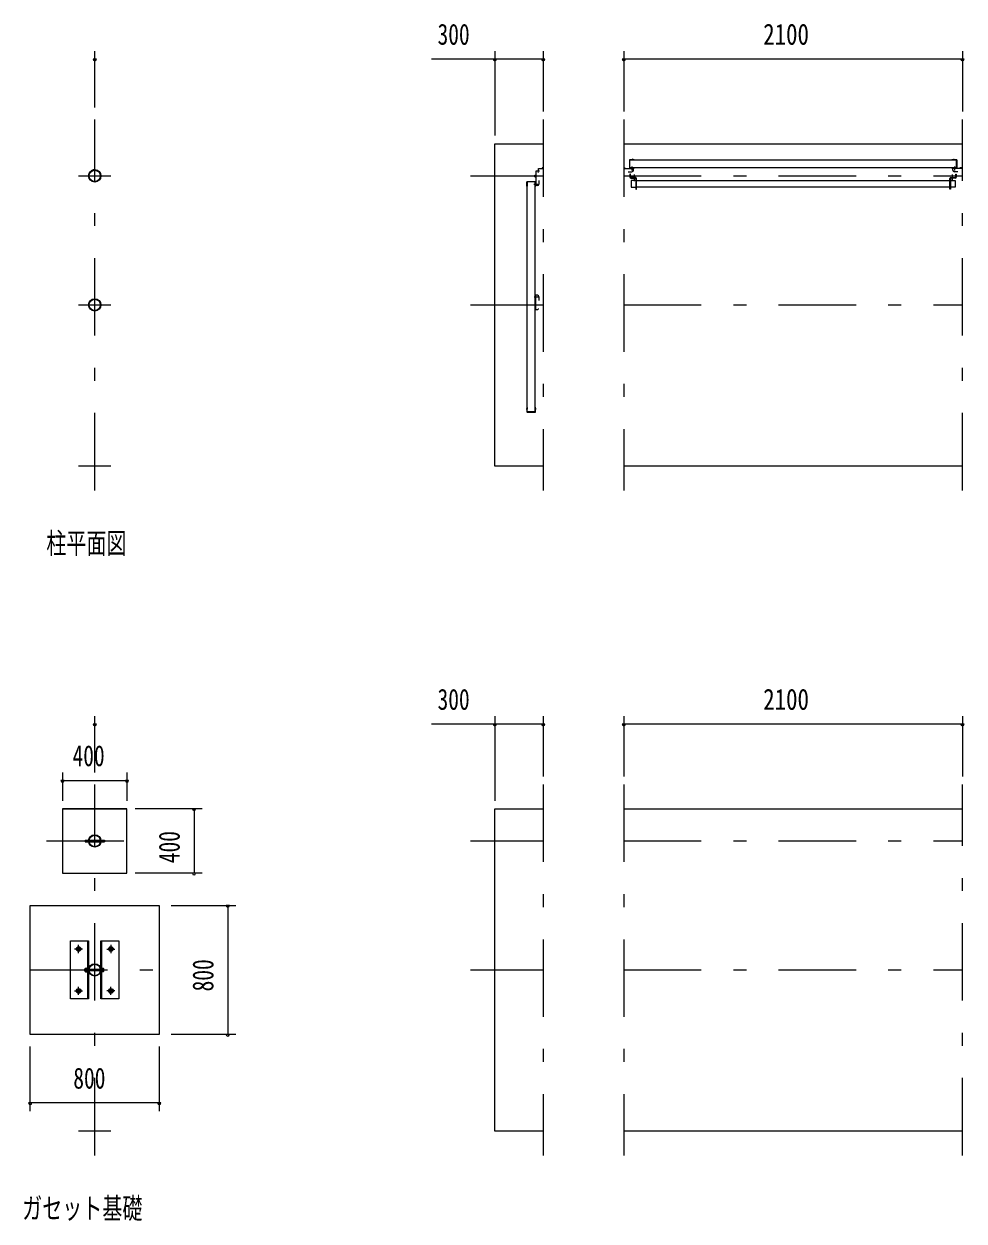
# Model space of a CAD drawing. Units: millimetres, scale not verified. Extents: x -23102 to 23102, y -10142 to 10142.
# Drawn here: x -21111 to -15281, y -8070 to -645 of the extents above; entities that cross this region are included whole.
import ezdxf
from ezdxf.enums import TextEntityAlignment as Align

# ---------------------------------------------------------------- set-up
doc = ezdxf.new("R2010")
doc.units = ezdxf.units.MM
doc.header["$LTSCALE"] = 40
doc.linetypes.add('USER3', pattern=[24, 12, -5, 2, -5])
for name, color, linetype, lineweight in [('0-2_1-0BOLD', 7, 'Continuous', 18), ('0-3_1-2CENTER', 3, 'USER3', 18), ('0-4_1-4THIN', 4, 'Continuous', 18), ('0-5_1-5DIM', 3, 'Continuous', 18)]:
    doc.layers.add(name, color=color, linetype=linetype, lineweight=lineweight)
doc.styles.add('ＭＳ ゴシック', font='')
doc.styles.get('ＭＳ ゴシック').set_extended_font_data('MS Gothic')

msp = doc.modelspace()

# ---------------------------------------------------------------- linework, layer by layer
at = {"layer": '0-2_1-0BOLD'}
for p, q in [((-18190.69, -3387.83), (-18190.69, -1387.83)), ((-18190.69, -1387.83), (-17890.69, -1387.83)), ((-17390.69, -1387.83), (-15290.69, -1387.83)), ((-17936.84, -1557.83), (-17936.84, -1647.83)), ((-17925.86, -1557.83), (-17936.84, -1557.83)), ((-17920.69, -1552.66), (-17920.69, -1541.68)), ((-17920.69, -1541.68), (-17890.69, -1541.68)), ((-17390.69, -1541.68), (-17330.69, -1541.68)), ((-17355.69, -1488.77), (-17355.69, -1538.57)), ((-17327.29, -1487.17), (-17354.09, -1487.17)), ((-17354.09, -1488.77), (-17327.29, -1488.77)), ((-17354.09, -1538.57), (-17354.09, -1488.77)), ((-17354.09, -1538.57), (-17327.29, -1538.57)), ((-17354.09, -1540.17), (-17327.29, -1540.17)), ((-17353.69, -1538.17), (-17353.69, -1489.17)), ((-15327.69, -1489.17), (-17353.69, -1489.17)), ((-15327.69, -1538.17), (-17353.69, -1538.17)), ((-17339.19, -1487.17), (-17339.09, -1486.05)), ((-17332.19, -1487.17), (-17332.29, -1486.05)), ((-17332.19, -1486.89), (-17332.19, -1487.17)), ((-17330.69, -1551.68), (-17330.69, -1541.68)), ((-17327.29, -1489.17), (-17327.29, -1488.77)), ((-17327.29, -1538.57), (-17327.29, -1538.17)), ((-17325.69, -1488.77), (-17325.69, -1489.17)), ((-17325.69, -1538.57), (-17325.69, -1538.17)), ((-15355.69, -1488.77), (-15355.69, -1489.17)), ((-15355.69, -1538.57), (-15355.69, -1538.17)), ((-15354.09, -1487.17), (-15327.29, -1487.17)), ((-15327.29, -1488.77), (-15354.09, -1488.77)), ((-15354.09, -1489.17), (-15354.09, -1488.77)), ((-15354.09, -1538.57), (-15354.09, -1538.17)), ((-15327.29, -1538.57), (-15354.09, -1538.57)), ((-15327.29, -1540.17), (-15354.09, -1540.17)), ((-15350.69, -1551.68), (-15350.69, -1541.68)), ((-15290.69, -1541.68), (-15350.69, -1541.68)), ((-15349.19, -1487.17), (-15349.09, -1486.05)), ((-15349.19, -1486.89), (-15349.19, -1487.17)), ((-15342.19, -1487.17), (-15342.29, -1486.05)), ((-15327.69, -1538.17), (-15327.69, -1489.17)), ((-15327.29, -1538.57), (-15327.29, -1488.77)), ((-15325.69, -1488.77), (-15325.69, -1538.57)), ((-17991.34, -1651.23), (-17991.34, -1624.43)), ((-17989.74, -1622.83), (-17939.94, -1622.83)), ((-17989.74, -1624.43), (-17989.74, -1651.23)), ((-17939.94, -1624.43), (-17989.74, -1624.43)), ((-17989.34, -3050.83), (-17989.34, -1624.83)), ((-17939.94, -1624.43), (-17939.94, -1651.23)), ((-17938.34, -1624.43), (-17938.34, -1651.23)), ((-17916.84, -1615.61), (-17916.84, -1637.83)), ((-17362.91, -1561.68), (-17340.69, -1561.68)), ((-17317.74, -1597.83), (-17347.34, -1597.83)), ((-17347.34, -1601.03), (-17317.74, -1601.03)), ((-17312.54, -1615.63), (-15368.84, -1615.63)), ((-15363.64, -1597.83), (-15334.04, -1597.83)), ((-15334.04, -1601.03), (-15363.64, -1601.03)), ((-15318.47, -1561.68), (-15340.69, -1561.68)), ((-17991.34, -1639.33), (-17992.46, -1639.43)), ((-17991.34, -1646.33), (-17992.46, -1646.23)), ((-17991.63, -1646.33), (-17991.34, -1646.33)), ((-17989.34, -1651.23), (-17989.74, -1651.23)), ((-17989.74, -1652.83), (-17989.34, -1652.83)), ((-17939.94, -1651.23), (-17940.34, -1651.23)), ((-17939.94, -1652.83), (-17940.34, -1652.83)), ((-17926.84, -1647.83), (-17936.84, -1647.83)), ((-15368.84, -1658.33), (-17312.54, -1658.33)), ((-17926.84, -2327.83), (-17936.84, -2327.83)), ((-17936.84, -2417.83), (-17936.84, -2327.83)), ((-17916.84, -2337.83), (-17916.84, -2360.05)), ((-17925.86, -2417.83), (-17936.84, -2417.83)), ((-17991.34, -3029.33), (-17992.46, -3029.43)), ((-17991.34, -3036.33), (-17992.46, -3036.23)), ((-17991.63, -3036.33), (-17991.34, -3036.33)), ((-17991.34, -3024.43), (-17991.34, -3051.23)), ((-17989.74, -3022.83), (-17989.34, -3022.83)), ((-17989.74, -3051.23), (-17989.74, -3024.43)), ((-17989.34, -3024.43), (-17989.74, -3024.43)), ((-17939.94, -3022.83), (-17940.34, -3022.83)), ((-17939.94, -3024.43), (-17940.34, -3024.43)), ((-17939.94, -3051.23), (-17939.94, -3024.43)), ((-17938.34, -3051.23), (-17938.34, -3024.43)), ((-17938.34, -3029.33), (-17937.23, -3029.43)), ((-17938.34, -3036.33), (-17937.23, -3036.23)), ((-17938.06, -3036.33), (-17938.34, -3036.33)), ((-17939.94, -3051.23), (-17989.74, -3051.23)), ((-17989.74, -3052.83), (-17939.94, -3052.83)), ((-17940.34, -3050.83), (-17989.34, -3050.83)), ((-20572.14, -3387.83), (-20772.14, -3387.83)), ((-17890.69, -3387.83), (-18190.69, -3387.83)), ((-15290.69, -3387.83), (-17390.69, -3387.83)), ((-20472.14, -5512.82), (-20872.14, -5512.82)), ((-20872.14, -5512.83), (-20872.14, -5912.82)), ((-20872.14, -5512.83), (-20472.14, -5512.83)), ((-20472.14, -5912.82), (-20472.14, -5512.83)), ((-18190.69, -7512.82), (-18190.69, -5512.83)), ((-18190.69, -5512.83), (-17890.69, -5512.83)), ((-17390.69, -5512.83), (-15290.69, -5512.83)), ((-20732.14, -5706.82), (-20732.14, -5718.82)), ((-20732.14, -5706.82), (-20709.82, -5706.82)), ((-20706.98, -5706.82), (-20637.3, -5706.82)), ((-20634.47, -5706.82), (-20612.14, -5706.82)), ((-20612.14, -5706.82), (-20612.14, -5718.82)), ((-20732.14, -5718.82), (-20709.82, -5718.82)), ((-20706.98, -5718.82), (-20637.3, -5718.82)), ((-20634.47, -5718.82), (-20612.14, -5718.82)), ((-20872.14, -5912.82), (-20472.14, -5912.82)), ((-20714.79, -6692.82), (-20714.79, -6332.82)), ((-20629.49, -6332.82), (-20629.49, -6692.82)), ((-20730.99, -6506.82), (-20734.29, -6506.82)), ((-20730.99, -6518.82), (-20734.29, -6518.82)), ((-20720.99, -6507.05), (-20729.98, -6507.05)), ((-20720.99, -6518.6), (-20729.98, -6518.6)), ((-20720.99, -6509.82), (-20717.99, -6512.82)), ((-20717.99, -6515.82), (-20720.99, -6512.82)), ((-20720.99, -6525.02), (-20717.99, -6525.02)), ((-20717.99, -6525.32), (-20714.79, -6525.32)), ((-20706.98, -6506.82), (-20637.3, -6506.82)), ((-20637.3, -6518.82), (-20706.98, -6518.82)), ((-20686.29, -6506.82), (-20686.29, -6518.82)), ((-20626.29, -6525.32), (-20629.49, -6525.32)), ((-20626.29, -6507.05), (-20619.3, -6507.05)), ((-20619.3, -6518.6), (-20626.29, -6518.6)), ((-20619.3, -6524.37), (-20626.29, -6524.37)), ((-20572.14, -7512.82), (-20772.14, -7512.82)), ((-17890.69, -7512.82), (-18190.69, -7512.82)), ((-15290.69, -7512.82), (-17390.69, -7512.82))]:
    msp.add_line(p, q, dxfattribs=at)
for points in [[(-17940.34, -3050.83), (-17940.34, -1624.83), (-17989.34, -1624.83)], [(-17349.34, -1595.83), (-17349.34, -1575.83), (-17352.54, -1575.83), (-17352.54, -1595.83)], [(-17315.74, -1615.63), (-17344.59, -1615.63), (-17344.59, -1658.33), (-17315.74, -1658.33)], [(-17315.74, -1603.03), (-17315.74, -1668.83), (-17312.54, -1668.83), (-17312.54, -1603.03)], [(-15365.64, -1603.03), (-15365.64, -1668.83), (-15368.84, -1668.83), (-15368.84, -1603.03)], [(-15365.64, -1615.63), (-15336.79, -1615.63), (-15336.79, -1658.33), (-15365.64, -1658.33)], [(-15332.04, -1595.83), (-15332.04, -1575.83), (-15328.84, -1575.83), (-15328.84, -1595.83)], [(-20730.99, -6503.02), (-20729.98, -6501.28), (-20720.99, -6501.28)], [(-20730.99, -6503.02), (-20730.99, -6522.62), (-20729.98, -6524.37), (-20720.99, -6524.37)], [(-20717.99, -6500.62), (-20720.99, -6500.62), (-20720.99, -6525.02)], [(-20717.99, -6525.32), (-20717.99, -6500.32), (-20714.79, -6500.32)], [(-20626.29, -6525.32), (-20626.29, -6500.32), (-20629.49, -6500.32)], [(-20626.29, -6501.28), (-20619.3, -6501.28), (-20618.29, -6503.02), (-20618.29, -6522.62), (-20619.3, -6524.37)]]:
    msp.add_lwpolyline(points, dxfattribs=at)
for points in [[(-21072.14, -6912.82), (-21072.14, -6112.82), (-20272.14, -6112.82), (-20272.14, -6912.82)], [(-20822.29, -6692.82), (-20822.29, -6332.82), (-20710.29, -6332.82), (-20710.29, -6692.82)], [(-20766.37, -6392.82), (-20777.91, -6392.82), (-20783.69, -6382.82), (-20777.91, -6372.82), (-20766.37, -6372.82), (-20760.59, -6382.82)], [(-20633.99, -6332.82), (-20521.99, -6332.82), (-20521.99, -6692.82), (-20633.99, -6692.82)], [(-20577.91, -6392.82), (-20566.37, -6392.82), (-20560.59, -6382.82), (-20566.37, -6372.82), (-20577.91, -6372.82), (-20583.69, -6382.82)], [(-20734.29, -6506.83), (-20736.29, -6508.82), (-20736.29, -6516.82), (-20734.29, -6518.82)], [(-20777.91, -6652.82), (-20766.37, -6652.82), (-20760.59, -6642.82), (-20766.37, -6632.82), (-20777.91, -6632.82), (-20783.69, -6642.82)], [(-20577.91, -6652.82), (-20566.37, -6652.82), (-20560.59, -6642.82), (-20566.37, -6632.82), (-20577.91, -6632.82), (-20583.69, -6642.82)]]:
    msp.add_lwpolyline(points, close=True, dxfattribs=at)
for centre, radius in [((-20672.14, -1587.83), 38.15), ((-20672.14, -1587.83), 38.15), ((-20672.14, -1587.83), 35.35), ((-20672.14, -1587.83), 35.35), ((-20672.14, -1587.83), 35.35), ((-20672.14, -2387.83), 38.15), ((-20672.14, -2387.83), 35.35), ((-20672.14, -5712.82), 38.15), ((-20672.14, -5712.82), 35.35), ((-20772.14, -6382.82), 14.5), ((-20772.14, -6382.82), 9.8), ((-20772.14, -6382.82), 4.4), ((-20572.14, -6382.82), 14.5), ((-20572.14, -6382.82), 9.8), ((-20572.14, -6382.82), 4.4), ((-20672.14, -6512.82), 38.15), ((-20672.14, -6512.82), 35.35), ((-20772.14, -6642.82), 14.5), ((-20772.14, -6642.82), 9.8), ((-20772.14, -6642.82), 4.4), ((-20572.14, -6642.82), 14.5), ((-20572.14, -6642.82), 9.8), ((-20572.14, -6642.82), 4.4)]:
    msp.add_circle(centre, radius, dxfattribs=at)
for centre, radius, start, end in [((-17337.8, -1486.17), 1.3, 105.88085, 175), ((-17335.69, -1493.57), 9, 74.11915, 105.88085), ((-17333.58, -1486.17), 1.3, 5, 74.11915), ((-15347.8, -1486.17), 1.3, 105.88085, 175), ((-15345.69, -1493.57), 9, 74.11915, 105.88085), ((-15343.58, -1486.17), 1.3, 5, 74.11915), ((-20672.14, -1587.83), 38.15, 43.27118, 125.40654), ((-17925.86, -1562.83), 5, 324.59346, 90), ((-17915.69, -1552.66), 5, 180, 305.40654), ((-17354.09, -1488.77), 1.6, 90, 180), ((-17354.09, -1538.57), 1.6, 180, 270), ((-17340.69, -1551.68), 10, 270, 0), ((-17327.29, -1488.77), 1.6, 0, 90), ((-17327.29, -1538.57), 1.6, 270, 0), ((-15354.09, -1488.77), 1.6, 90, 180), ((-15354.09, -1538.57), 1.6, 180, 270), ((-15340.69, -1551.68), 10, 180, 270), ((-15327.29, -1488.77), 1.6, 0, 90), ((-15327.29, -1538.57), 1.6, 270, 0), ((-17989.74, -1624.43), 1.6, 90, 180), ((-17939.94, -1624.43), 1.6, 0, 90), ((-17347.34, -1595.83), 5.2, 180, 270), ((-17347.34, -1595.83), 2, 180, 270), ((-17317.74, -1603.03), 5.2, 0, 90), ((-17317.74, -1603.03), 2, 0, 90), ((-15363.64, -1603.03), 5.2, 90, 180), ((-15363.64, -1603.03), 2, 90, 180), ((-15334.04, -1595.83), 2, 270, 0), ((-15334.04, -1595.83), 5.2, 270, 0), ((-17984.94, -1642.83), 9, 164.11915, 195.88085), ((-17992.35, -1640.72), 1.3, 95, 164.11915), ((-17992.35, -1644.94), 1.3, 195.88085, 265), ((-17989.74, -1651.23), 1.6, 180, 270), ((-17939.94, -1651.23), 1.6, 270, 0), ((-17926.84, -1637.83), 10, 270, 0), ((-17926.84, -2337.83), 10, 0, 90), ((-17926.84, -2337.83), 10, 0, 90), ((-17925.86, -2412.83), 5, 270, 35.40654), ((-17984.94, -3032.83), 9, 164.11915, 195.88085), ((-17992.35, -3030.72), 1.3, 95, 164.11915), ((-17992.35, -3034.94), 1.3, 195.88085, 265), ((-17989.74, -3024.43), 1.6, 90, 180), ((-17939.94, -3024.43), 1.6, 0, 90), ((-17937.34, -3030.72), 1.3, 15.88085, 85), ((-17937.34, -3034.94), 1.3, 275, 344.11915), ((-17944.74, -3032.83), 9, 344.11915, 15.88085), ((-17989.74, -3051.23), 1.6, 180, 270), ((-17939.94, -3051.23), 1.6, 270, 0), ((-20726.36, -6504.16), 4.63, 180, 218.53143), ((-20713.97, -6512.82), 17.02, 160.16867, 199.82912), ((-20726.36, -6521.48), 4.63, 141.45377, 180), ((-20622.93, -6504.16), 4.63, 321.46857, 0), ((-20635.31, -6512.82), 17.02, 340.17088, 19.83133), ((-20622.92, -6521.48), 4.63, 0, 38.54623)]:
    msp.add_arc(centre, radius, start, end, dxfattribs=at)
at = {"layer": '0-3_1-2CENTER'}
for p, q in [((-20672.14, -3537.83), (-20672.14, -1237.83)), ((-17890.69, -1237.83), (-17890.69, -3537.83)), ((-17390.69, -1237.83), (-17390.69, -3537.83)), ((-15290.69, -3537.83), (-15290.69, -1237.83)), ((-17335.69, -1491.77), (-17335.69, -1484.17)), ((-15345.69, -1491.77), (-15345.69, -1484.17)), ((-17340.69, -1529.97), (-17340.69, -1554.97)), ((-17335.69, -1543.17), (-17335.69, -1535.57)), ((-15345.69, -1543.17), (-15345.69, -1535.57)), ((-15340.69, -1529.97), (-15340.69, -1554.97)), ((-15290.69, -1537.5), (-15305.89, -1537.5)), ((-20772.14, -1587.83), (-20572.14, -1587.83)), ((-18340.69, -1587.83), (-17890.69, -1587.83)), ((-17390.69, -1587.83), (-15290.69, -1587.83)), ((-17327.54, -1578.83), (-17327.54, -1620.63)), ((-15353.84, -1578.83), (-15353.84, -1620.63)), ((-17986.74, -1642.83), (-17994.34, -1642.83)), ((-17948.54, -1637.83), (-17923.54, -1637.83)), ((-17935.34, -1642.83), (-17942.94, -1642.83)), ((-17947.04, -2337.83), (-17922.04, -2337.83)), ((-20772.14, -2387.83), (-20572.14, -2387.83)), ((-18340.69, -2387.83), (-17890.69, -2387.83)), ((-17390.69, -2387.83), (-15290.69, -2387.83)), ((-17986.74, -3032.83), (-17994.34, -3032.83)), ((-17935.34, -3032.83), (-17942.94, -3032.83)), ((-20672.14, -7662.82), (-20672.14, -5362.83)), ((-17890.69, -5362.83), (-17890.69, -7662.82)), ((-17390.69, -5362.83), (-17390.69, -7662.82)), ((-15290.69, -7662.82), (-15290.69, -5362.83)), ((-20972.14, -5712.82), (-20372.14, -5712.82)), ((-18340.69, -5712.82), (-17890.69, -5712.82)), ((-17390.69, -5712.82), (-15290.69, -5712.82)), ((-20747.14, -6382.82), (-20797.14, -6382.82)), ((-20772.14, -6407.82), (-20772.14, -6357.82)), ((-20597.14, -6382.82), (-20547.14, -6382.82)), ((-20572.14, -6357.82), (-20572.14, -6407.82)), ((-21072.14, -6512.82), (-20272.14, -6512.82)), ((-18340.69, -6512.82), (-17890.69, -6512.82)), ((-17390.69, -6512.82), (-15290.69, -6512.82)), ((-20797.14, -6642.82), (-20747.14, -6642.82)), ((-20772.14, -6667.82), (-20772.14, -6617.82)), ((-20547.14, -6642.82), (-20597.14, -6642.82)), ((-20572.14, -6667.82), (-20572.14, -6617.82))]:
    msp.add_line(p, q, dxfattribs=at)
at = {"layer": '0-4_1-4THIN'}
for p, q in [((-17898.19, -1541.68), (-17898.19, -1540.48)), ((-17898.19, -1540.48), (-17890.69, -1540.48)), ((-17898.19, -1541.68), (-17890.69, -1541.68)), ((-17895.59, -1536.48), (-17896.46, -1536.98)), ((-17896.46, -1536.98), (-17896.46, -1540.48)), ((-17890.69, -1536.48), (-17895.59, -1536.48)), ((-17893.58, -1536.98), (-17893.58, -1540.48)), ((-17385.79, -1536.48), (-17390.69, -1536.48)), ((-17390.69, -1540.48), (-17383.19, -1540.48)), ((-17390.69, -1541.68), (-17383.19, -1541.68)), ((-17383.19, -1540.48), (-17383.19, -1541.68)), ((-17942.04, -1582.93), (-17941.54, -1582.05)), ((-17942.04, -1592.73), (-17942.04, -1582.93)), ((-17941.54, -1582.05), (-17938.04, -1582.05)), ((-17941.54, -1584.94), (-17938.04, -1584.94)), ((-17941.54, -1590.71), (-17938.04, -1590.71)), ((-17936.84, -1580.33), (-17936.84, -1595.33)), ((-17940.34, -2382.05), (-17938.04, -2382.05)), ((-17940.34, -2384.94), (-17938.04, -2384.94)), ((-17940.34, -2390.72), (-17938.04, -2390.72)), ((-17940.34, -2393.6), (-17938.04, -2393.6)), ((-20730.99, -6508.42), (-20735.89, -6508.42)), ((-20735.89, -6517.22), (-20730.99, -6517.22))]:
    msp.add_line(p, q, dxfattribs=at)
for points in [[(-17385.79, -1536.48), (-17384.92, -1536.98), (-17384.92, -1540.48)], [(-17942.04, -1592.73), (-17941.54, -1593.6), (-17938.04, -1593.6)], [(-17936.84, -1580.33), (-17938.04, -1580.33), (-17938.04, -1595.33), (-17936.84, -1595.33)], [(-17936.84, -2395.33), (-17938.04, -2395.33), (-17938.04, -2380.33), (-17936.84, -2380.33)], [(-20707.22, -6508.42), (-20686.29, -6508.42), (-20683.52, -6506.82)], [(-20683.52, -6518.82), (-20686.29, -6517.22), (-20707.22, -6517.22)]]:
    msp.add_lwpolyline(points, dxfattribs=at)
for centre in [(-20772.14, -6382.82), (-20572.14, -6382.82), (-20772.14, -6642.82), (-20572.14, -6642.82)]:
    msp.add_circle(centre, 6, dxfattribs=at)
for centre, radius, start, end in [((-17895.02, -1538.79), 2.32, 51.45377, 90), ((-17890.69, -1544.99), 8.51, 89.99764, 109.82912), ((-17939.73, -1583.5), 2.32, 180, 218.54623), ((-17933.53, -1587.83), 8.51, 160.17088, 199.83133), ((-17939.72, -1592.16), 2.32, 141.46857, 180)]:
    msp.add_arc(centre, radius, start, end, dxfattribs=at)
at = {"layer": '0-5_1-5DIM'}
for p, q in [((-20672.14, -1162.83), (-20672.14, -812.83)), ((-18190.69, -812.83), (-18190.69, -1337.83)), ((-17890.69, -812.83), (-17890.69, -1187.83)), ((-17390.69, -812.83), (-17390.69, -1187.83)), ((-15290.69, -812.83), (-15290.69, -1187.83)), ((-20662.14, -862.83), (-20682.14, -862.83)), ((-18190.69, -862.83), (-18583.19, -862.83)), ((-18180.69, -862.83), (-18200.69, -862.83)), ((-17890.69, -862.83), (-18190.69, -862.83)), ((-17880.69, -862.83), (-17900.69, -862.83)), ((-17380.69, -862.83), (-17400.69, -862.83)), ((-15290.69, -862.83), (-17390.69, -862.83)), ((-15280.69, -862.83), (-15300.69, -862.83)), ((-20672.14, -5287.82), (-20672.14, -4937.82)), ((-18190.69, -4937.83), (-18190.69, -5462.83)), ((-17890.69, -4937.83), (-17890.69, -5312.83)), ((-17390.69, -4937.83), (-17390.69, -5312.83)), ((-15290.69, -4937.83), (-15290.69, -5312.83)), ((-20662.14, -4987.83), (-20682.14, -4987.83)), ((-20662.14, -4987.83), (-20682.14, -4987.83)), ((-18190.69, -4987.83), (-18583.19, -4987.83)), ((-18180.69, -4987.83), (-18200.69, -4987.83)), ((-17890.69, -4987.83), (-18190.69, -4987.83)), ((-17880.69, -4987.83), (-17900.69, -4987.83)), ((-17380.69, -4987.83), (-17400.69, -4987.83)), ((-15290.69, -4987.83), (-17390.69, -4987.83)), ((-15280.69, -4987.83), (-15300.69, -4987.83)), ((-20862.14, -5337.83), (-20882.14, -5337.83)), ((-20872.14, -5287.83), (-20872.14, -5462.82)), ((-20872.14, -5337.83), (-20472.14, -5337.83)), ((-20462.14, -5337.83), (-20482.14, -5337.83)), ((-20472.14, -5287.83), (-20472.14, -5462.83)), ((-20006.23, -5512.83), (-20422.14, -5512.83)), ((-20046.23, -5512.83), (-20066.23, -5512.83)), ((-20056.23, -5512.83), (-20056.23, -5912.82)), ((-20006.23, -5912.82), (-20422.14, -5912.82)), ((-20046.23, -5912.82), (-20066.23, -5912.82)), ((-20197.14, -6112.83), (-19797.14, -6112.83)), ((-19837.14, -6112.83), (-19857.14, -6112.83)), ((-19847.14, -6112.83), (-19847.14, -6912.82)), ((-19797.14, -6912.82), (-20197.14, -6912.82)), ((-19837.14, -6912.82), (-19857.14, -6912.82)), ((-21072.14, -7387.83), (-21072.14, -6987.82)), ((-20272.14, -6987.82), (-20272.14, -7387.83)), ((-21062.14, -7337.83), (-21082.14, -7337.83)), ((-20272.14, -7337.82), (-21072.14, -7337.82)), ((-20262.14, -7337.83), (-20282.14, -7337.83))]:
    msp.add_line(p, q, dxfattribs=at)
for centre in [(-20672.14, -862.83), (-18190.69, -862.83), (-17890.69, -862.83), (-17390.69, -862.83), (-15290.69, -862.83), (-20672.14, -4987.83), (-20672.14, -4987.83), (-18190.69, -4987.83), (-17890.69, -4987.83), (-17390.69, -4987.83), (-15290.69, -4987.83), (-20872.14, -5337.83), (-20472.14, -5337.83), (-20056.23, -5512.83), (-20056.23, -5912.82), (-19847.14, -6112.83), (-19847.14, -6912.82), (-21072.14, -7337.83), (-20272.14, -7337.83)]:
    msp.add_arc(centre, 10, 180, 0, dxfattribs=at)

# ---------------------------------------------------------------- texts
at = {"layer": '0-5_1-5DIM', "color": 7, "style": 'ＭＳ ゴシック'}
for s, width, p in [('300', 0.75, (-18546.04, -812.83)), ('2100', 0.8, (-16526.08, -812.83)), ('柱平面図', 0.7, (-20972.14, -3970.06)), ('300', 0.75, (-18546.04, -4937.83)), ('2100', 0.8, (-16526.08, -4937.83)), ('400', 0.75, (-20809.77, -5287.83)), ('800', 0.75, (-20805, -7287.83)), ('ガセット基礎', 0.7, (-21122.15, -8095.06))]:
    msp.add_text(s, height=130.2, dxfattribs=dict(at, width=width)).set_placement(p, align=Align.BOTTOM_LEFT)
at = {"layer": '0-5_1-5DIM', "color": 7, "style": 'ＭＳ ゴシック', "width": 0.75}
for s, p in [('400', (-20106.23, -5850.45)), ('800', (-19897.14, -6645.68))]:
    msp.add_text(s, height=130.2, rotation=90, dxfattribs=at).set_placement(p, align=Align.BOTTOM_LEFT)

doc.saveas('drawing.dxf')
